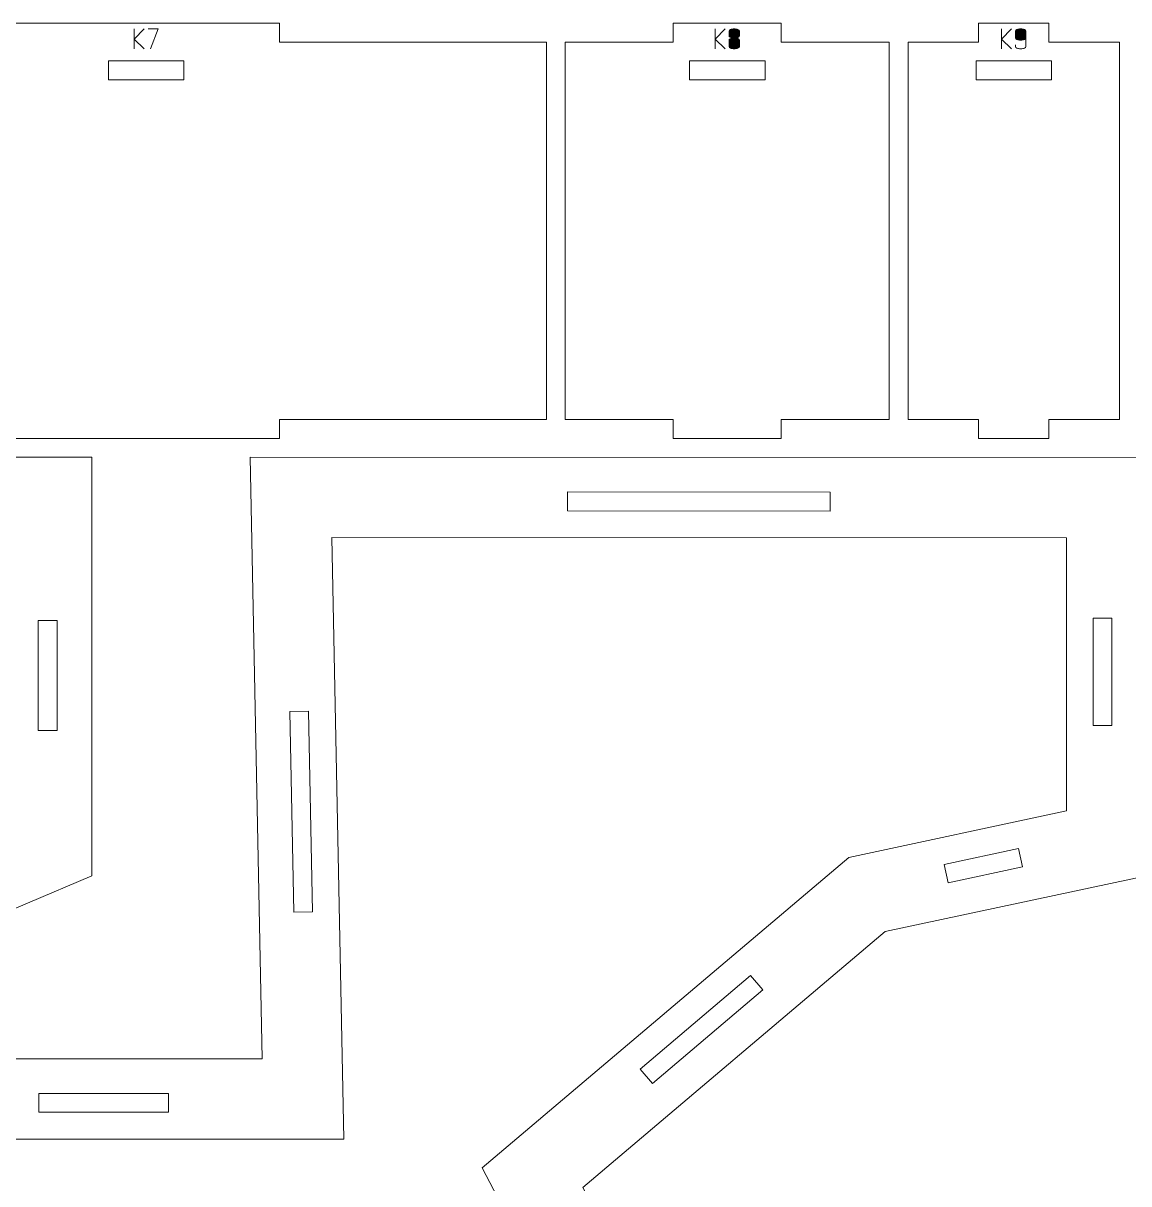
# Model space of a CAD drawing. Header units: centimetres. Extents: x -250 to 250, y -508 to 508.
# Drawn here: x -205.15 to -187.57, y -353.14 to -334.69 of the extents above; entities that cross this region are included whole.
import ezdxf

# ---------------------------------------------------------------- set-up
doc = ezdxf.new("R2010")
doc.units = ezdxf.units.CM
doc.header["$MEASUREMENT"] = 0
doc.layers.add('Capa 1', color=7, linetype='Continuous')

msp = doc.modelspace()

# ---------------------------------------------------------------- hatches: boundary and pattern name
at = {"layer": 'Capa 1', "true_color": 0x3e4095}
h = msp.add_hatch(color=175, dxfattribs=at)
edge = h.paths.add_edge_path()
edge.add_spline(control_points=[(-203.22296, -335.09462), (-203.22296, -335.09462), (-203.38164, -334.94282), (-203.38164, -334.94282), (-203.38164, -334.94282), (-203.38164, -335.09462), (-203.38164, -335.09462), (-203.38164, -335.09462), (-203.38164, -334.77818), (-203.38164, -334.77818), (-203.38164, -334.77818), (-203.38164, -334.94282), (-203.38164, -334.94282), (-203.38164, -334.94282), (-203.22296, -334.77818), (-203.22296, -334.77818), (-203.22296, -334.77818), (-203.38164, -334.94282), (-203.38164, -334.94282), (-203.38164, -334.94282), (-203.22296, -335.09462), (-203.22296, -335.09462)], knot_values=[0, 0, 0, 0, 0.14285714, 0.14285714, 0.14285714, 0.28571429, 0.28571429, 0.28571429, 0.42857143, 0.42857143, 0.42857143, 0.57142857, 0.57142857, 0.57142857, 0.71428571, 0.71428571, 0.71428571, 0.85714286, 0.85714286, 0.85714286, 1, 1, 1, 1], degree=3, periodic=1)
h = msp.add_hatch(color=175, dxfattribs=at)
edge = h.paths.add_edge_path()
edge.add_spline(control_points=[(-203.12299, -335.09462), (-203.12299, -335.09462), (-203.00191, -334.77818), (-203.00191, -334.77818), (-203.00191, -334.77818), (-203.16151, -334.77818), (-203.16151, -334.77818), (-203.16151, -334.77818), (-203.00191, -334.77818), (-203.00191, -334.77818), (-203.00191, -334.77818), (-203.12299, -335.09462), (-203.12299, -335.09462)], knot_values=[0, 0, 0, 0, 0.25, 0.25, 0.25, 0.5, 0.5, 0.5, 0.75, 0.75, 0.75, 1, 1, 1, 1], degree=3, periodic=1)
h = msp.add_hatch(color=175, dxfattribs=at)
edge = h.paths.add_edge_path()
edge.add_spline(control_points=[(-193.98483, -335.09462), (-193.98483, -335.09462), (-194.14351, -334.94282), (-194.14351, -334.94282), (-194.14351, -334.94282), (-194.14351, -335.09462), (-194.14351, -335.09462), (-194.14351, -335.09462), (-194.14351, -334.77818), (-194.14351, -334.77818), (-194.14351, -334.77818), (-194.14351, -334.94282), (-194.14351, -334.94282), (-194.14351, -334.94282), (-193.98483, -334.77818), (-193.98483, -334.77818), (-193.98483, -334.77818), (-194.14351, -334.94282), (-194.14351, -334.94282), (-194.14351, -334.94282), (-193.98483, -335.09462), (-193.98483, -335.09462)], knot_values=[0, 0, 0, 0, 0.14285714, 0.14285714, 0.14285714, 0.28571429, 0.28571429, 0.28571429, 0.42857143, 0.42857143, 0.42857143, 0.57142857, 0.57142857, 0.57142857, 0.71428571, 0.71428571, 0.71428571, 0.85714286, 0.85714286, 0.85714286, 1, 1, 1, 1], degree=3, periodic=1)
h = msp.add_hatch(color=175, dxfattribs=at)
edge = h.paths.add_edge_path()
edge.add_spline(control_points=[(-193.92338, -334.88779), (-193.92338, -334.89574), (-193.91772, -334.90292), (-193.90641, -334.90934), (-193.8951, -334.91576), (-193.87324, -334.92004), (-193.84083, -334.92218), (-193.80842, -334.92004), (-193.78656, -334.91576), (-193.77525, -334.90934), (-193.76394, -334.90292), (-193.75828, -334.89574), (-193.75828, -334.88779), (-193.75828, -334.88779), (-193.75828, -334.81349), (-193.75828, -334.81349), (-193.75828, -334.80371), (-193.76615, -334.79538), (-193.7819, -334.7885), (-193.79764, -334.78162), (-193.81729, -334.77818), (-193.84083, -334.77818), (-193.86437, -334.77818), (-193.88402, -334.78162), (-193.89976, -334.7885), (-193.91551, -334.79538), (-193.92338, -334.80371), (-193.92338, -334.81349), (-193.92338, -334.81349), (-193.92338, -334.88779), (-193.92338, -334.88779)], knot_values=[0, 0, 0, 0, 0.1, 0.1, 0.1, 0.2, 0.2, 0.2, 0.3, 0.3, 0.3, 0.4, 0.4, 0.4, 0.5, 0.5, 0.5, 0.6, 0.6, 0.6, 0.7, 0.7, 0.7, 0.8, 0.8, 0.8, 0.9, 0.9, 0.9, 1, 1, 1, 1], degree=3, periodic=1)
h = msp.add_hatch(color=175, dxfattribs=at)
edge = h.paths.add_edge_path()
edge.add_spline(control_points=[(-193.84083, -335.09462), (-193.86437, -335.09462), (-193.88402, -335.09118), (-193.89976, -335.0843), (-193.91551, -335.07742), (-193.92338, -335.06909), (-193.92338, -335.05931), (-193.92338, -335.05931), (-193.92338, -334.95612), (-193.92338, -334.95612), (-193.92338, -334.94786), (-193.91772, -334.94068), (-193.90641, -334.93457), (-193.8951, -334.92845), (-193.87324, -334.92432), (-193.84083, -334.92218), (-193.87324, -334.92004), (-193.8951, -334.91576), (-193.90641, -334.90934), (-193.91772, -334.90292), (-193.92338, -334.89574), (-193.92338, -334.88779), (-193.92338, -334.88779), (-193.92338, -334.81349), (-193.92338, -334.81349), (-193.92338, -334.80371), (-193.91551, -334.79538), (-193.89976, -334.7885), (-193.88402, -334.78162), (-193.86437, -334.77818), (-193.84083, -334.77818), (-193.81729, -334.77818), (-193.79764, -334.78162), (-193.7819, -334.7885), (-193.76615, -334.79538), (-193.75828, -334.80371), (-193.75828, -334.81349), (-193.75828, -334.81349), (-193.75828, -334.88779), (-193.75828, -334.88779), (-193.75828, -334.89574), (-193.76394, -334.90292), (-193.77525, -334.90934), (-193.78656, -334.91576), (-193.80842, -334.92004), (-193.84083, -334.92218), (-193.80842, -334.92432), (-193.78656, -334.92845), (-193.77525, -334.93457), (-193.76394, -334.94068), (-193.75828, -334.94786), (-193.75828, -334.95612), (-193.75828, -334.95612), (-193.75828, -335.05931), (-193.75828, -335.05931), (-193.75828, -335.06909), (-193.76615, -335.07742), (-193.7819, -335.0843), (-193.79764, -335.09118), (-193.81729, -335.09462), (-193.84083, -335.09462)], knot_values=[0, 0, 0, 0, 0.05, 0.05, 0.05, 0.1, 0.1, 0.1, 0.15, 0.15, 0.15, 0.2, 0.2, 0.2, 0.25, 0.25, 0.25, 0.3, 0.3, 0.3, 0.35, 0.35, 0.35, 0.4, 0.4, 0.4, 0.45, 0.45, 0.45, 0.5, 0.5, 0.5, 0.55, 0.55, 0.55, 0.6, 0.6, 0.6, 0.65, 0.65, 0.65, 0.7, 0.7, 0.7, 0.75, 0.75, 0.75, 0.8, 0.8, 0.8, 0.85, 0.85, 0.85, 0.9, 0.9, 0.9, 0.95, 0.95, 0.95, 1, 1, 1, 1], degree=3, periodic=1)
h = msp.add_hatch(color=175, dxfattribs=at)
edge = h.paths.add_edge_path()
edge.add_spline(control_points=[(-189.42938, -335.09462), (-189.42938, -335.09462), (-189.58806, -334.94282), (-189.58806, -334.94282), (-189.58806, -334.94282), (-189.58806, -335.09462), (-189.58806, -335.09462), (-189.58806, -335.09462), (-189.58806, -334.77818), (-189.58806, -334.77818), (-189.58806, -334.77818), (-189.58806, -334.94282), (-189.58806, -334.94282), (-189.58806, -334.94282), (-189.42938, -334.77818), (-189.42938, -334.77818), (-189.42938, -334.77818), (-189.58806, -334.94282), (-189.58806, -334.94282), (-189.58806, -334.94282), (-189.42938, -335.09462), (-189.42938, -335.09462)], knot_values=[0, 0, 0, 0, 0.14285714, 0.14285714, 0.14285714, 0.28571429, 0.28571429, 0.28571429, 0.42857143, 0.42857143, 0.42857143, 0.57142857, 0.57142857, 0.57142857, 0.71428571, 0.71428571, 0.71428571, 0.85714286, 0.85714286, 0.85714286, 1, 1, 1, 1], degree=3, periodic=1)
h = msp.add_hatch(color=175, dxfattribs=at)
edge = h.paths.add_edge_path()
edge.add_spline(control_points=[(-189.36793, -334.92081), (-189.36793, -334.93059), (-189.36006, -334.93892), (-189.34431, -334.9458), (-189.32857, -334.95268), (-189.30892, -334.95612), (-189.28538, -334.95612), (-189.26214, -334.95673), (-189.24258, -334.9539), (-189.22668, -334.94764), (-189.21078, -334.94137), (-189.20283, -334.93242), (-189.20283, -334.92081), (-189.20283, -334.92081), (-189.20283, -334.81349), (-189.20283, -334.81349), (-189.20283, -334.80371), (-189.2107, -334.79538), (-189.22645, -334.7885), (-189.24219, -334.78162), (-189.26184, -334.77818), (-189.28538, -334.77818), (-189.30892, -334.77818), (-189.32857, -334.78162), (-189.34431, -334.7885), (-189.36006, -334.79538), (-189.36793, -334.80371), (-189.36793, -334.81349), (-189.36793, -334.81349), (-189.36793, -334.92081), (-189.36793, -334.92081)], knot_values=[0, 0, 0, 0, 0.1, 0.1, 0.1, 0.2, 0.2, 0.2, 0.3, 0.3, 0.3, 0.4, 0.4, 0.4, 0.5, 0.5, 0.5, 0.6, 0.6, 0.6, 0.7, 0.7, 0.7, 0.8, 0.8, 0.8, 0.9, 0.9, 0.9, 1, 1, 1, 1], degree=3, periodic=1)
h = msp.add_hatch(color=175, dxfattribs=at)
edge = h.paths.add_edge_path()
edge.add_spline(control_points=[(-189.28538, -335.09462), (-189.30892, -335.09462), (-189.32857, -335.09118), (-189.34431, -335.0843), (-189.36006, -335.07742), (-189.36793, -335.06909), (-189.36793, -335.05931), (-189.36793, -335.05931), (-189.36793, -335.03408), (-189.36793, -335.03408), (-189.36793, -335.03408), (-189.36793, -335.05931), (-189.36793, -335.05931), (-189.36793, -335.06909), (-189.36006, -335.07742), (-189.34431, -335.0843), (-189.32857, -335.09118), (-189.30892, -335.09462), (-189.28538, -335.09462), (-189.26184, -335.09462), (-189.24219, -335.09118), (-189.22645, -335.0843), (-189.2107, -335.07742), (-189.20283, -335.06909), (-189.20283, -335.05931), (-189.20283, -335.05931), (-189.20283, -334.92081), (-189.20283, -334.92081), (-189.20283, -334.93242), (-189.21078, -334.94137), (-189.22668, -334.94764), (-189.24258, -334.9539), (-189.26214, -334.95673), (-189.28538, -334.95612), (-189.30892, -334.95612), (-189.32857, -334.95268), (-189.34431, -334.9458), (-189.36006, -334.93892), (-189.36793, -334.93059), (-189.36793, -334.92081), (-189.36793, -334.92081), (-189.36793, -334.81349), (-189.36793, -334.81349), (-189.36793, -334.80371), (-189.36006, -334.79538), (-189.34431, -334.7885), (-189.32857, -334.78162), (-189.30892, -334.77818), (-189.28538, -334.77818), (-189.26184, -334.77818), (-189.24219, -334.78162), (-189.22645, -334.7885), (-189.2107, -334.79538), (-189.20283, -334.80371), (-189.20283, -334.81349), (-189.20283, -334.81349), (-189.20283, -334.92081), (-189.20283, -334.92081), (-189.20283, -334.92081), (-189.20283, -335.05931), (-189.20283, -335.05931), (-189.20283, -335.06909), (-189.2107, -335.07742), (-189.22645, -335.0843), (-189.24219, -335.09118), (-189.26184, -335.09462), (-189.28538, -335.09462)], knot_values=[0, 0, 0, 0, 0.04545455, 0.04545455, 0.04545455, 0.09090909, 0.09090909, 0.09090909, 0.13636364, 0.13636364, 0.13636364, 0.18181818, 0.18181818, 0.18181818, 0.22727273, 0.22727273, 0.22727273, 0.27272727, 0.27272727, 0.27272727, 0.31818182, 0.31818182, 0.31818182, 0.36363636, 0.36363636, 0.36363636, 0.40909091, 0.40909091, 0.40909091, 0.45454545, 0.45454545, 0.45454545, 0.5, 0.5, 0.5, 0.54545455, 0.54545455, 0.54545455, 0.59090909, 0.59090909, 0.59090909, 0.63636364, 0.63636364, 0.63636364, 0.68181818, 0.68181818, 0.68181818, 0.72727273, 0.72727273, 0.72727273, 0.77272727, 0.77272727, 0.77272727, 0.81818182, 0.81818182, 0.81818182, 0.86363636, 0.86363636, 0.86363636, 0.90909091, 0.90909091, 0.90909091, 0.95454545, 0.95454545, 0.95454545, 1, 1, 1, 1], degree=3, periodic=1)
h = msp.add_hatch(color=175, dxfattribs=at)
edge = h.paths.add_edge_path()
edge.add_spline(control_points=[(-193.92338, -335.05931), (-193.92338, -335.06909), (-193.91551, -335.07742), (-193.89976, -335.0843), (-193.88402, -335.09118), (-193.86437, -335.09462), (-193.84083, -335.09462), (-193.81729, -335.09462), (-193.79764, -335.09118), (-193.7819, -335.0843), (-193.76615, -335.07742), (-193.75828, -335.06909), (-193.75828, -335.05931), (-193.75828, -335.05931), (-193.75828, -334.95612), (-193.75828, -334.95612), (-193.75828, -334.94786), (-193.76394, -334.94068), (-193.77525, -334.93457), (-193.78656, -334.92845), (-193.80842, -334.92432), (-193.84083, -334.92218), (-193.87324, -334.92432), (-193.8951, -334.92845), (-193.90641, -334.93457), (-193.91772, -334.94068), (-193.92338, -334.94786), (-193.92338, -334.95612), (-193.92338, -334.95612), (-193.92338, -335.05931), (-193.92338, -335.05931)], knot_values=[0, 0, 0, 0, 0.1, 0.1, 0.1, 0.2, 0.2, 0.2, 0.3, 0.3, 0.3, 0.4, 0.4, 0.4, 0.5, 0.5, 0.5, 0.6, 0.6, 0.6, 0.7, 0.7, 0.7, 0.8, 0.8, 0.8, 0.9, 0.9, 0.9, 1, 1, 1, 1], degree=3, periodic=1)

# ---------------------------------------------------------------- linework, layer by layer
at = {"layer": 'Capa 1', "color": 240, "lineweight": 9}
for points, knots in [([(-209.55635, -334.98822), (-209.55635, -334.98822), (-209.55635, -340.98822), (-209.55635, -340.98822), (-209.55635, -340.98822), (-205.3133, -340.98822), (-205.3133, -340.98822), (-205.3133, -340.98822), (-205.3133, -341.28822), (-205.3133, -341.28822), (-205.3133, -341.28822), (-201.07025, -341.28822), (-201.07025, -341.28822), (-201.07025, -341.28822), (-201.07025, -340.98822), (-201.07025, -340.98822), (-201.07025, -340.98822), (-196.8272, -340.98822), (-196.8272, -340.98822), (-196.8272, -340.98822), (-196.8272, -334.98822), (-196.8272, -334.98822), (-196.8272, -334.98822), (-201.07025, -334.98822), (-201.07025, -334.98822), (-201.07025, -334.98822), (-201.07025, -334.68822), (-201.07025, -334.68822), (-201.07025, -334.68822), (-205.3133, -334.68822), (-205.3133, -334.68822), (-205.3133, -334.68822), (-205.3133, -334.98822), (-205.3133, -334.98822), (-205.3133, -334.98822), (-209.55635, -334.98822), (-209.55635, -334.98822)], [0, 0, 0, 0, 0.08333333, 0.08333333, 0.08333333, 0.16666667, 0.16666667, 0.16666667, 0.25, 0.25, 0.25, 0.33333333, 0.33333333, 0.33333333, 0.41666667, 0.41666667, 0.41666667, 0.5, 0.5, 0.5, 0.58333333, 0.58333333, 0.58333333, 0.66666667, 0.66666667, 0.66666667, 0.75, 0.75, 0.75, 0.83333333, 0.83333333, 0.83333333, 0.91666667, 0.91666667, 0.91666667, 1, 1, 1, 1]), ([(-196.5272, -334.98822), (-196.5272, -334.98822), (-196.5272, -340.98822), (-196.5272, -340.98822), (-196.5272, -340.98822), (-194.80966, -340.98822), (-194.80966, -340.98822), (-194.80966, -340.98822), (-194.80966, -341.28822), (-194.80966, -341.28822), (-194.80966, -341.28822), (-193.09213, -341.28822), (-193.09213, -341.28822), (-193.09213, -341.28822), (-193.09213, -340.98822), (-193.09213, -340.98822), (-193.09213, -340.98822), (-191.37459, -340.98822), (-191.37459, -340.98822), (-191.37459, -340.98822), (-191.37459, -334.98822), (-191.37459, -334.98822), (-191.37459, -334.98822), (-193.09213, -334.98822), (-193.09213, -334.98822), (-193.09213, -334.98822), (-193.09213, -334.68822), (-193.09213, -334.68822), (-193.09213, -334.68822), (-194.80966, -334.68822), (-194.80966, -334.68822), (-194.80966, -334.68822), (-194.80966, -334.98822), (-194.80966, -334.98822), (-194.80966, -334.98822), (-196.5272, -334.98822), (-196.5272, -334.98822)], [0, 0, 0, 0, 0.08333333, 0.08333333, 0.08333333, 0.16666667, 0.16666667, 0.16666667, 0.25, 0.25, 0.25, 0.33333333, 0.33333333, 0.33333333, 0.41666667, 0.41666667, 0.41666667, 0.5, 0.5, 0.5, 0.58333333, 0.58333333, 0.58333333, 0.66666667, 0.66666667, 0.66666667, 0.75, 0.75, 0.75, 0.83333333, 0.83333333, 0.83333333, 0.91666667, 0.91666667, 0.91666667, 1, 1, 1, 1]), ([(-191.07459, -334.98822), (-191.07459, -334.98822), (-191.07459, -340.98822), (-191.07459, -340.98822), (-191.07459, -340.98822), (-189.95516, -340.98822), (-189.95516, -340.98822), (-189.95516, -340.98822), (-189.95516, -341.28822), (-189.95516, -341.28822), (-189.95516, -341.28822), (-188.83573, -341.28822), (-188.83573, -341.28822), (-188.83573, -341.28822), (-188.83573, -340.98822), (-188.83573, -340.98822), (-188.83573, -340.98822), (-187.7163, -340.98822), (-187.7163, -340.98822), (-187.7163, -340.98822), (-187.7163, -334.98822), (-187.7163, -334.98822), (-187.7163, -334.98822), (-188.83573, -334.98822), (-188.83573, -334.98822), (-188.83573, -334.98822), (-188.83573, -334.68822), (-188.83573, -334.68822), (-188.83573, -334.68822), (-189.95516, -334.68822), (-189.95516, -334.68822), (-189.95516, -334.68822), (-189.95516, -334.98822), (-189.95516, -334.98822), (-189.95516, -334.98822), (-191.07459, -334.98822), (-191.07459, -334.98822)], [0, 0, 0, 0, 0.08333333, 0.08333333, 0.08333333, 0.16666667, 0.16666667, 0.16666667, 0.25, 0.25, 0.25, 0.33333333, 0.33333333, 0.33333333, 0.41666667, 0.41666667, 0.41666667, 0.5, 0.5, 0.5, 0.58333333, 0.58333333, 0.58333333, 0.66666667, 0.66666667, 0.66666667, 0.75, 0.75, 0.75, 0.83333333, 0.83333333, 0.83333333, 0.91666667, 0.91666667, 0.91666667, 1, 1, 1, 1]), ([(-203.79177, -335.58835), (-203.79177, -335.58835), (-202.59177, -335.58835), (-202.59177, -335.58835), (-202.59177, -335.58835), (-202.59177, -335.28835), (-202.59177, -335.28835), (-202.59177, -335.28835), (-203.79177, -335.28835), (-203.79177, -335.28835), (-203.79177, -335.28835), (-203.79177, -335.58835), (-203.79177, -335.58835)], [0, 0, 0, 0, 0.25, 0.25, 0.25, 0.5, 0.5, 0.5, 0.75, 0.75, 0.75, 1, 1, 1, 1]), ([(-194.55089, -335.58835), (-194.55089, -335.58835), (-193.35089, -335.58835), (-193.35089, -335.58835), (-193.35089, -335.58835), (-193.35089, -335.28835), (-193.35089, -335.28835), (-193.35089, -335.28835), (-194.55089, -335.28835), (-194.55089, -335.28835), (-194.55089, -335.28835), (-194.55089, -335.58835), (-194.55089, -335.58835)], [0, 0, 0, 0, 0.25, 0.25, 0.25, 0.5, 0.5, 0.5, 0.75, 0.75, 0.75, 1, 1, 1, 1]), ([(-189.99544, -335.58835), (-189.99544, -335.58835), (-188.79544, -335.58835), (-188.79544, -335.58835), (-188.79544, -335.58835), (-188.79544, -335.28835), (-188.79544, -335.28835), (-188.79544, -335.28835), (-189.99544, -335.28835), (-189.99544, -335.28835), (-189.99544, -335.28835), (-189.99544, -335.58835), (-189.99544, -335.58835)], [0, 0, 0, 0, 0.25, 0.25, 0.25, 0.5, 0.5, 0.5, 0.75, 0.75, 0.75, 1, 1, 1, 1]), ([(-187.28525, -341.59769), (-187.28525, -341.59769), (-187.28525, -348.24038), (-187.28525, -348.24038), (-187.28525, -348.24038), (-191.44005, -349.12785), (-191.44005, -349.12785), (-191.44005, -349.12785), (-196.24829, -353.19687), (-196.24829, -353.19687), (-196.24829, -353.19687), (-190.3156, -364.54466), (-190.3156, -364.54466), (-190.3156, -364.54466), (-187.28525, -365.41422), (-187.28525, -365.41422), (-187.28525, -365.41422), (-187.28525, -371.5881), (-187.28525, -371.5881), (-187.28525, -371.5881), (-201.49805, -371.5881), (-201.49805, -371.5881), (-201.49805, -371.5881), (-201.49805, -365.41422), (-201.49805, -365.41422), (-201.49805, -365.41422), (-199.364, -364.54466), (-199.364, -364.54466), (-199.364, -364.54466), (-202.69314, -358.45773), (-202.69314, -358.45773), (-202.69314, -358.45773), (-206.10762, -361.41423), (-206.10762, -361.41423), (-206.10762, -361.41423), (-206.10762, -364.54466), (-206.10762, -364.54466), (-206.10762, -364.54466), (-203.97356, -365.41422), (-203.97356, -365.41422), (-203.97356, -365.41422), (-203.97356, -371.02289), (-203.97356, -371.02289), (-203.97356, -371.02289), (-204.48573, -371.5881), (-204.48573, -371.5881), (-204.48573, -371.5881), (-218.48514, -371.5881), (-218.48514, -371.5881), (-218.48514, -371.5881), (-218.48514, -365.41422), (-218.48514, -365.41422), (-218.48514, -365.41422), (-215.24138, -364.54466), (-215.24138, -364.54466), (-215.24138, -364.54466), (-215.24138, -349.10993), (-215.24138, -349.10993), (-215.24138, -349.10993), (-218.48514, -348.24038), (-218.48514, -348.24038), (-218.48514, -348.24038), (-218.48514, -341.58822), (-218.48514, -341.58822), (-218.48514, -341.58822), (-204.05893, -341.58822), (-204.05893, -341.58822), (-204.05893, -341.58822), (-204.05893, -348.24038), (-204.05893, -348.24038), (-204.05893, -348.24038), (-206.10762, -349.10993), (-206.10762, -349.10993), (-206.10762, -349.10993), (-206.10762, -351.1534), (-206.10762, -351.1534), (-206.10762, -351.1534), (-201.34614, -351.1534), (-201.34614, -351.1534), (-201.34614, -351.1534), (-201.54075, -341.58822), (-201.54075, -341.58822), (-201.54075, -341.58822), (-187.28525, -341.59769), (-187.28525, -341.59769)], [0, 0, 0, 0, 0.03571429, 0.03571429, 0.03571429, 0.07142857, 0.07142857, 0.07142857, 0.10714286, 0.10714286, 0.10714286, 0.14285714, 0.14285714, 0.14285714, 0.17857143, 0.17857143, 0.17857143, 0.21428571, 0.21428571, 0.21428571, 0.25, 0.25, 0.25, 0.28571429, 0.28571429, 0.28571429, 0.32142857, 0.32142857, 0.32142857, 0.35714286, 0.35714286, 0.35714286, 0.39285714, 0.39285714, 0.39285714, 0.42857143, 0.42857143, 0.42857143, 0.46428571, 0.46428571, 0.46428571, 0.5, 0.5, 0.5, 0.53571429, 0.53571429, 0.53571429, 0.57142857, 0.57142857, 0.57142857, 0.60714286, 0.60714286, 0.60714286, 0.64285714, 0.64285714, 0.64285714, 0.67857143, 0.67857143, 0.67857143, 0.71428571, 0.71428571, 0.71428571, 0.75, 0.75, 0.75, 0.78571429, 0.78571429, 0.78571429, 0.82142857, 0.82142857, 0.82142857, 0.85714286, 0.85714286, 0.85714286, 0.89285714, 0.89285714, 0.89285714, 0.92857143, 0.92857143, 0.92857143, 0.96428571, 0.96428571, 0.96428571, 1, 1, 1, 1]), ([(-196.49444, -342.44011), (-196.49444, -342.44011), (-192.31411, -342.44288), (-192.31411, -342.44288), (-192.31411, -342.44288), (-192.31391, -342.14288), (-192.31391, -342.14288), (-192.31391, -342.14288), (-196.49424, -342.14011), (-196.49424, -342.14011), (-196.49424, -342.14011), (-196.49444, -342.44011), (-196.49444, -342.44011)], [0, 0, 0, 0, 0.25, 0.25, 0.25, 0.5, 0.5, 0.5, 0.75, 0.75, 0.75, 1, 1, 1, 1]), ([(-188.55804, -342.86963), (-188.55804, -342.86963), (-200.24178, -342.86187), (-200.24178, -342.86187), (-200.24178, -342.86187), (-200.04719, -352.42619), (-200.04719, -352.42619), (-200.04719, -352.42619), (-207.38041, -352.42619), (-207.38041, -352.42619), (-207.38041, -352.42619), (-207.38041, -348.26746), (-207.38041, -348.26746), (-207.38041, -348.26746), (-205.33172, -347.39791), (-205.33172, -347.39791), (-205.33172, -347.39791), (-205.33172, -342.86101), (-205.33172, -342.86101), (-205.33172, -342.86101), (-217.21235, -342.86101), (-217.21235, -342.86101), (-217.21235, -342.86101), (-217.21235, -347.26385), (-217.21235, -347.26385), (-217.21235, -347.26385), (-213.96859, -348.1334), (-213.96859, -348.1334), (-213.96859, -348.1334), (-213.96859, -365.52119), (-213.96859, -365.52119), (-213.96859, -365.52119), (-217.21235, -366.39075), (-217.21235, -366.39075), (-217.21235, -366.39075), (-217.21235, -370.31531), (-217.21235, -370.31531), (-217.21235, -370.31531), (-205.24635, -370.31531), (-205.24635, -370.31531), (-205.24635, -370.31531), (-205.24635, -366.26999), (-205.24635, -366.26999), (-205.24635, -366.26999), (-207.38041, -365.40043), (-207.38041, -365.40043), (-207.38041, -365.40043), (-207.38041, -360.83269), (-207.38041, -360.83269), (-207.38041, -360.83269), (-202.33354, -356.46275), (-202.33354, -356.46275), (-202.33354, -356.46275), (-197.56295, -365.18519), (-197.56295, -365.18519), (-197.56295, -365.18519), (-200.22526, -366.26999), (-200.22526, -366.26999), (-200.22526, -366.26999), (-200.22526, -370.31531), (-200.22526, -370.31531), (-200.22526, -370.31531), (-188.55804, -370.31531), (-188.55804, -370.31531), (-188.55804, -370.31531), (-188.55804, -366.37315), (-188.55804, -366.37315), (-188.55804, -366.37315), (-191.19087, -365.61766), (-191.19087, -365.61766), (-191.19087, -365.61766), (-197.84834, -352.88354), (-197.84834, -352.88354), (-197.84834, -352.88354), (-192.01837, -347.94988), (-192.01837, -347.94988), (-192.01837, -347.94988), (-188.55804, -347.21075), (-188.55804, -347.21075), (-188.55804, -347.21075), (-188.55804, -342.86963), (-188.55804, -342.86963)], [0, 0, 0, 0, 0.03703704, 0.03703704, 0.03703704, 0.07407407, 0.07407407, 0.07407407, 0.11111111, 0.11111111, 0.11111111, 0.14814815, 0.14814815, 0.14814815, 0.18518519, 0.18518519, 0.18518519, 0.22222222, 0.22222222, 0.22222222, 0.25925926, 0.25925926, 0.25925926, 0.2962963, 0.2962963, 0.2962963, 0.33333333, 0.33333333, 0.33333333, 0.37037037, 0.37037037, 0.37037037, 0.40740741, 0.40740741, 0.40740741, 0.44444444, 0.44444444, 0.44444444, 0.48148148, 0.48148148, 0.48148148, 0.51851852, 0.51851852, 0.51851852, 0.55555556, 0.55555556, 0.55555556, 0.59259259, 0.59259259, 0.59259259, 0.62962963, 0.62962963, 0.62962963, 0.66666667, 0.66666667, 0.66666667, 0.7037037, 0.7037037, 0.7037037, 0.74074074, 0.74074074, 0.74074074, 0.77777778, 0.77777778, 0.77777778, 0.81481481, 0.81481481, 0.81481481, 0.85185185, 0.85185185, 0.85185185, 0.88888889, 0.88888889, 0.88888889, 0.92592593, 0.92592593, 0.92592593, 0.96296296, 0.96296296, 0.96296296, 1, 1, 1, 1]), ([(-204.90746, -344.18408), (-204.90746, -344.18408), (-204.90746, -345.9314), (-204.90746, -345.9314), (-204.90746, -345.9314), (-204.60746, -345.9314), (-204.60746, -345.9314), (-204.60746, -345.9314), (-204.60746, -344.18408), (-204.60746, -344.18408), (-204.60746, -344.18408), (-204.90746, -344.18408), (-204.90746, -344.18408)], [0, 0, 0, 0, 0.25, 0.25, 0.25, 0.5, 0.5, 0.5, 0.75, 0.75, 0.75, 1, 1, 1, 1]), ([(-188.13378, -344.14843), (-188.13378, -344.14843), (-188.13378, -345.85119), (-188.13378, -345.85119), (-188.13378, -345.85119), (-187.83378, -345.85119), (-187.83378, -345.85119), (-187.83378, -345.85119), (-187.83378, -344.14843), (-187.83378, -344.14843), (-187.83378, -344.14843), (-188.13378, -344.14843), (-188.13378, -344.14843)], [0, 0, 0, 0, 0.25, 0.25, 0.25, 0.5, 0.5, 0.5, 0.75, 0.75, 0.75, 1, 1, 1, 1]), ([(-200.54504, -348.81373), (-200.54504, -348.81373), (-200.6099, -345.62553), (-200.6099, -345.62553), (-200.6099, -345.62553), (-200.90984, -345.63163), (-200.90984, -345.63163), (-200.90984, -345.63163), (-200.84497, -348.81983), (-200.84497, -348.81983), (-200.84497, -348.81983), (-200.54504, -348.81373), (-200.54504, -348.81373)], [0, 0, 0, 0, 0.25, 0.25, 0.25, 0.5, 0.5, 0.5, 0.75, 0.75, 0.75, 1, 1, 1, 1]), ([(-189.3182, -347.80695), (-189.3182, -347.80695), (-190.50262, -348.05994), (-190.50262, -348.05994), (-190.50262, -348.05994), (-190.43995, -348.35332), (-190.43995, -348.35332), (-190.43995, -348.35332), (-189.25553, -348.10033), (-189.25553, -348.10033), (-189.25553, -348.10033), (-189.3182, -347.80695), (-189.3182, -347.80695)], [0, 0, 0, 0, 0.25, 0.25, 0.25, 0.5, 0.5, 0.5, 0.75, 0.75, 0.75, 1, 1, 1, 1]), ([(-193.58091, -349.82798), (-193.58091, -349.82798), (-195.33622, -351.31343), (-195.33622, -351.31343), (-195.33622, -351.31343), (-195.14243, -351.54243), (-195.14243, -351.54243), (-195.14243, -351.54243), (-193.38711, -350.05698), (-193.38711, -350.05698), (-193.38711, -350.05698), (-193.58091, -349.82798), (-193.58091, -349.82798)], [0, 0, 0, 0, 0.25, 0.25, 0.25, 0.5, 0.5, 0.5, 0.75, 0.75, 0.75, 1, 1, 1, 1]), ([(-204.89747, -352.00193), (-204.89747, -352.00193), (-202.83879, -352.00193), (-202.83879, -352.00193), (-202.83879, -352.00193), (-202.83879, -351.70193), (-202.83879, -351.70193), (-202.83879, -351.70193), (-204.89747, -351.70193), (-204.89747, -351.70193), (-204.89747, -351.70193), (-204.89747, -352.00193), (-204.89747, -352.00193)], [0, 0, 0, 0, 0.25, 0.25, 0.25, 0.5, 0.5, 0.5, 0.75, 0.75, 0.75, 1, 1, 1, 1])]:
    msp.add_open_spline(points, degree=3, knots=knots, dxfattribs=at)
at = {"layer": 'Capa 1', "color": 114, "lineweight": 9}
for points, knots in [([(-203.22296, -335.09462), (-203.22296, -335.09462), (-203.38164, -334.94282), (-203.38164, -334.94282), (-203.38164, -334.94282), (-203.38164, -335.09462), (-203.38164, -335.09462), (-203.38164, -335.09462), (-203.38164, -334.77818), (-203.38164, -334.77818), (-203.38164, -334.77818), (-203.38164, -334.94282), (-203.38164, -334.94282), (-203.38164, -334.94282), (-203.22296, -334.77818), (-203.22296, -334.77818), (-203.22296, -334.77818), (-203.38164, -334.94282), (-203.38164, -334.94282), (-203.38164, -334.94282), (-203.22296, -335.09462), (-203.22296, -335.09462)], [0, 0, 0, 0, 0.14285714, 0.14285714, 0.14285714, 0.28571429, 0.28571429, 0.28571429, 0.42857143, 0.42857143, 0.42857143, 0.57142857, 0.57142857, 0.57142857, 0.71428571, 0.71428571, 0.71428571, 0.85714286, 0.85714286, 0.85714286, 1, 1, 1, 1]), ([(-203.12299, -335.09462), (-203.12299, -335.09462), (-203.00191, -334.77818), (-203.00191, -334.77818), (-203.00191, -334.77818), (-203.16151, -334.77818), (-203.16151, -334.77818), (-203.16151, -334.77818), (-203.00191, -334.77818), (-203.00191, -334.77818), (-203.00191, -334.77818), (-203.12299, -335.09462), (-203.12299, -335.09462)], [0, 0, 0, 0, 0.25, 0.25, 0.25, 0.5, 0.5, 0.5, 0.75, 0.75, 0.75, 1, 1, 1, 1]), ([(-193.98483, -335.09462), (-193.98483, -335.09462), (-194.14351, -334.94282), (-194.14351, -334.94282), (-194.14351, -334.94282), (-194.14351, -335.09462), (-194.14351, -335.09462), (-194.14351, -335.09462), (-194.14351, -334.77818), (-194.14351, -334.77818), (-194.14351, -334.77818), (-194.14351, -334.94282), (-194.14351, -334.94282), (-194.14351, -334.94282), (-193.98483, -334.77818), (-193.98483, -334.77818), (-193.98483, -334.77818), (-194.14351, -334.94282), (-194.14351, -334.94282), (-194.14351, -334.94282), (-193.98483, -335.09462), (-193.98483, -335.09462)], [0, 0, 0, 0, 0.14285714, 0.14285714, 0.14285714, 0.28571429, 0.28571429, 0.28571429, 0.42857143, 0.42857143, 0.42857143, 0.57142857, 0.57142857, 0.57142857, 0.71428571, 0.71428571, 0.71428571, 0.85714286, 0.85714286, 0.85714286, 1, 1, 1, 1]), ([(-193.92338, -334.88779), (-193.92338, -334.89574), (-193.91772, -334.90292), (-193.90641, -334.90934), (-193.8951, -334.91576), (-193.87324, -334.92004), (-193.84083, -334.92218), (-193.80842, -334.92004), (-193.78656, -334.91576), (-193.77525, -334.90934), (-193.76394, -334.90292), (-193.75828, -334.89574), (-193.75828, -334.88779), (-193.75828, -334.88779), (-193.75828, -334.81349), (-193.75828, -334.81349), (-193.75828, -334.80371), (-193.76615, -334.79538), (-193.7819, -334.7885), (-193.79764, -334.78162), (-193.81729, -334.77818), (-193.84083, -334.77818), (-193.86437, -334.77818), (-193.88402, -334.78162), (-193.89976, -334.7885), (-193.91551, -334.79538), (-193.92338, -334.80371), (-193.92338, -334.81349), (-193.92338, -334.81349), (-193.92338, -334.88779), (-193.92338, -334.88779)], [0, 0, 0, 0, 0.1, 0.1, 0.1, 0.2, 0.2, 0.2, 0.3, 0.3, 0.3, 0.4, 0.4, 0.4, 0.5, 0.5, 0.5, 0.6, 0.6, 0.6, 0.7, 0.7, 0.7, 0.8, 0.8, 0.8, 0.9, 0.9, 0.9, 1, 1, 1, 1]), ([(-193.84083, -335.09462), (-193.86437, -335.09462), (-193.88402, -335.09118), (-193.89976, -335.0843), (-193.91551, -335.07742), (-193.92338, -335.06909), (-193.92338, -335.05931), (-193.92338, -335.05931), (-193.92338, -334.95612), (-193.92338, -334.95612), (-193.92338, -334.94786), (-193.91772, -334.94068), (-193.90641, -334.93457), (-193.8951, -334.92845), (-193.87324, -334.92432), (-193.84083, -334.92218), (-193.87324, -334.92004), (-193.8951, -334.91576), (-193.90641, -334.90934), (-193.91772, -334.90292), (-193.92338, -334.89574), (-193.92338, -334.88779), (-193.92338, -334.88779), (-193.92338, -334.81349), (-193.92338, -334.81349), (-193.92338, -334.80371), (-193.91551, -334.79538), (-193.89976, -334.7885), (-193.88402, -334.78162), (-193.86437, -334.77818), (-193.84083, -334.77818), (-193.81729, -334.77818), (-193.79764, -334.78162), (-193.7819, -334.7885), (-193.76615, -334.79538), (-193.75828, -334.80371), (-193.75828, -334.81349), (-193.75828, -334.81349), (-193.75828, -334.88779), (-193.75828, -334.88779), (-193.75828, -334.89574), (-193.76394, -334.90292), (-193.77525, -334.90934), (-193.78656, -334.91576), (-193.80842, -334.92004), (-193.84083, -334.92218), (-193.80842, -334.92432), (-193.78656, -334.92845), (-193.77525, -334.93457), (-193.76394, -334.94068), (-193.75828, -334.94786), (-193.75828, -334.95612), (-193.75828, -334.95612), (-193.75828, -335.05931), (-193.75828, -335.05931), (-193.75828, -335.06909), (-193.76615, -335.07742), (-193.7819, -335.0843), (-193.79764, -335.09118), (-193.81729, -335.09462), (-193.84083, -335.09462)], [0, 0, 0, 0, 0.05, 0.05, 0.05, 0.1, 0.1, 0.1, 0.15, 0.15, 0.15, 0.2, 0.2, 0.2, 0.25, 0.25, 0.25, 0.3, 0.3, 0.3, 0.35, 0.35, 0.35, 0.4, 0.4, 0.4, 0.45, 0.45, 0.45, 0.5, 0.5, 0.5, 0.55, 0.55, 0.55, 0.6, 0.6, 0.6, 0.65, 0.65, 0.65, 0.7, 0.7, 0.7, 0.75, 0.75, 0.75, 0.8, 0.8, 0.8, 0.85, 0.85, 0.85, 0.9, 0.9, 0.9, 0.95, 0.95, 0.95, 1, 1, 1, 1]), ([(-189.42938, -335.09462), (-189.42938, -335.09462), (-189.58806, -334.94282), (-189.58806, -334.94282), (-189.58806, -334.94282), (-189.58806, -335.09462), (-189.58806, -335.09462), (-189.58806, -335.09462), (-189.58806, -334.77818), (-189.58806, -334.77818), (-189.58806, -334.77818), (-189.58806, -334.94282), (-189.58806, -334.94282), (-189.58806, -334.94282), (-189.42938, -334.77818), (-189.42938, -334.77818), (-189.42938, -334.77818), (-189.58806, -334.94282), (-189.58806, -334.94282), (-189.58806, -334.94282), (-189.42938, -335.09462), (-189.42938, -335.09462)], [0, 0, 0, 0, 0.14285714, 0.14285714, 0.14285714, 0.28571429, 0.28571429, 0.28571429, 0.42857143, 0.42857143, 0.42857143, 0.57142857, 0.57142857, 0.57142857, 0.71428571, 0.71428571, 0.71428571, 0.85714286, 0.85714286, 0.85714286, 1, 1, 1, 1]), ([(-189.36793, -334.92081), (-189.36793, -334.93059), (-189.36006, -334.93892), (-189.34431, -334.9458), (-189.32857, -334.95268), (-189.30892, -334.95612), (-189.28538, -334.95612), (-189.26214, -334.95673), (-189.24258, -334.9539), (-189.22668, -334.94764), (-189.21078, -334.94137), (-189.20283, -334.93242), (-189.20283, -334.92081), (-189.20283, -334.92081), (-189.20283, -334.81349), (-189.20283, -334.81349), (-189.20283, -334.80371), (-189.2107, -334.79538), (-189.22645, -334.7885), (-189.24219, -334.78162), (-189.26184, -334.77818), (-189.28538, -334.77818), (-189.30892, -334.77818), (-189.32857, -334.78162), (-189.34431, -334.7885), (-189.36006, -334.79538), (-189.36793, -334.80371), (-189.36793, -334.81349), (-189.36793, -334.81349), (-189.36793, -334.92081), (-189.36793, -334.92081)], [0, 0, 0, 0, 0.1, 0.1, 0.1, 0.2, 0.2, 0.2, 0.3, 0.3, 0.3, 0.4, 0.4, 0.4, 0.5, 0.5, 0.5, 0.6, 0.6, 0.6, 0.7, 0.7, 0.7, 0.8, 0.8, 0.8, 0.9, 0.9, 0.9, 1, 1, 1, 1]), ([(-189.28538, -335.09462), (-189.30892, -335.09462), (-189.32857, -335.09118), (-189.34431, -335.0843), (-189.36006, -335.07742), (-189.36793, -335.06909), (-189.36793, -335.05931), (-189.36793, -335.05931), (-189.36793, -335.03408), (-189.36793, -335.03408), (-189.36793, -335.03408), (-189.36793, -335.05931), (-189.36793, -335.05931), (-189.36793, -335.06909), (-189.36006, -335.07742), (-189.34431, -335.0843), (-189.32857, -335.09118), (-189.30892, -335.09462), (-189.28538, -335.09462), (-189.26184, -335.09462), (-189.24219, -335.09118), (-189.22645, -335.0843), (-189.2107, -335.07742), (-189.20283, -335.06909), (-189.20283, -335.05931), (-189.20283, -335.05931), (-189.20283, -334.92081), (-189.20283, -334.92081), (-189.20283, -334.93242), (-189.21078, -334.94137), (-189.22668, -334.94764), (-189.24258, -334.9539), (-189.26214, -334.95673), (-189.28538, -334.95612), (-189.30892, -334.95612), (-189.32857, -334.95268), (-189.34431, -334.9458), (-189.36006, -334.93892), (-189.36793, -334.93059), (-189.36793, -334.92081), (-189.36793, -334.92081), (-189.36793, -334.81349), (-189.36793, -334.81349), (-189.36793, -334.80371), (-189.36006, -334.79538), (-189.34431, -334.7885), (-189.32857, -334.78162), (-189.30892, -334.77818), (-189.28538, -334.77818), (-189.26184, -334.77818), (-189.24219, -334.78162), (-189.22645, -334.7885), (-189.2107, -334.79538), (-189.20283, -334.80371), (-189.20283, -334.81349), (-189.20283, -334.81349), (-189.20283, -334.92081), (-189.20283, -334.92081), (-189.20283, -334.92081), (-189.20283, -335.05931), (-189.20283, -335.05931), (-189.20283, -335.06909), (-189.2107, -335.07742), (-189.22645, -335.0843), (-189.24219, -335.09118), (-189.26184, -335.09462), (-189.28538, -335.09462)], [0, 0, 0, 0, 0.04545455, 0.04545455, 0.04545455, 0.09090909, 0.09090909, 0.09090909, 0.13636364, 0.13636364, 0.13636364, 0.18181818, 0.18181818, 0.18181818, 0.22727273, 0.22727273, 0.22727273, 0.27272727, 0.27272727, 0.27272727, 0.31818182, 0.31818182, 0.31818182, 0.36363636, 0.36363636, 0.36363636, 0.40909091, 0.40909091, 0.40909091, 0.45454545, 0.45454545, 0.45454545, 0.5, 0.5, 0.5, 0.54545455, 0.54545455, 0.54545455, 0.59090909, 0.59090909, 0.59090909, 0.63636364, 0.63636364, 0.63636364, 0.68181818, 0.68181818, 0.68181818, 0.72727273, 0.72727273, 0.72727273, 0.77272727, 0.77272727, 0.77272727, 0.81818182, 0.81818182, 0.81818182, 0.86363636, 0.86363636, 0.86363636, 0.90909091, 0.90909091, 0.90909091, 0.95454545, 0.95454545, 0.95454545, 1, 1, 1, 1]), ([(-193.92338, -335.05931), (-193.92338, -335.06909), (-193.91551, -335.07742), (-193.89976, -335.0843), (-193.88402, -335.09118), (-193.86437, -335.09462), (-193.84083, -335.09462), (-193.81729, -335.09462), (-193.79764, -335.09118), (-193.7819, -335.0843), (-193.76615, -335.07742), (-193.75828, -335.06909), (-193.75828, -335.05931), (-193.75828, -335.05931), (-193.75828, -334.95612), (-193.75828, -334.95612), (-193.75828, -334.94786), (-193.76394, -334.94068), (-193.77525, -334.93457), (-193.78656, -334.92845), (-193.80842, -334.92432), (-193.84083, -334.92218), (-193.87324, -334.92432), (-193.8951, -334.92845), (-193.90641, -334.93457), (-193.91772, -334.94068), (-193.92338, -334.94786), (-193.92338, -334.95612), (-193.92338, -334.95612), (-193.92338, -335.05931), (-193.92338, -335.05931)], [0, 0, 0, 0, 0.1, 0.1, 0.1, 0.2, 0.2, 0.2, 0.3, 0.3, 0.3, 0.4, 0.4, 0.4, 0.5, 0.5, 0.5, 0.6, 0.6, 0.6, 0.7, 0.7, 0.7, 0.8, 0.8, 0.8, 0.9, 0.9, 0.9, 1, 1, 1, 1])]:
    msp.add_open_spline(points, degree=3, knots=knots, dxfattribs=at)

doc.saveas('drawing.dxf')
